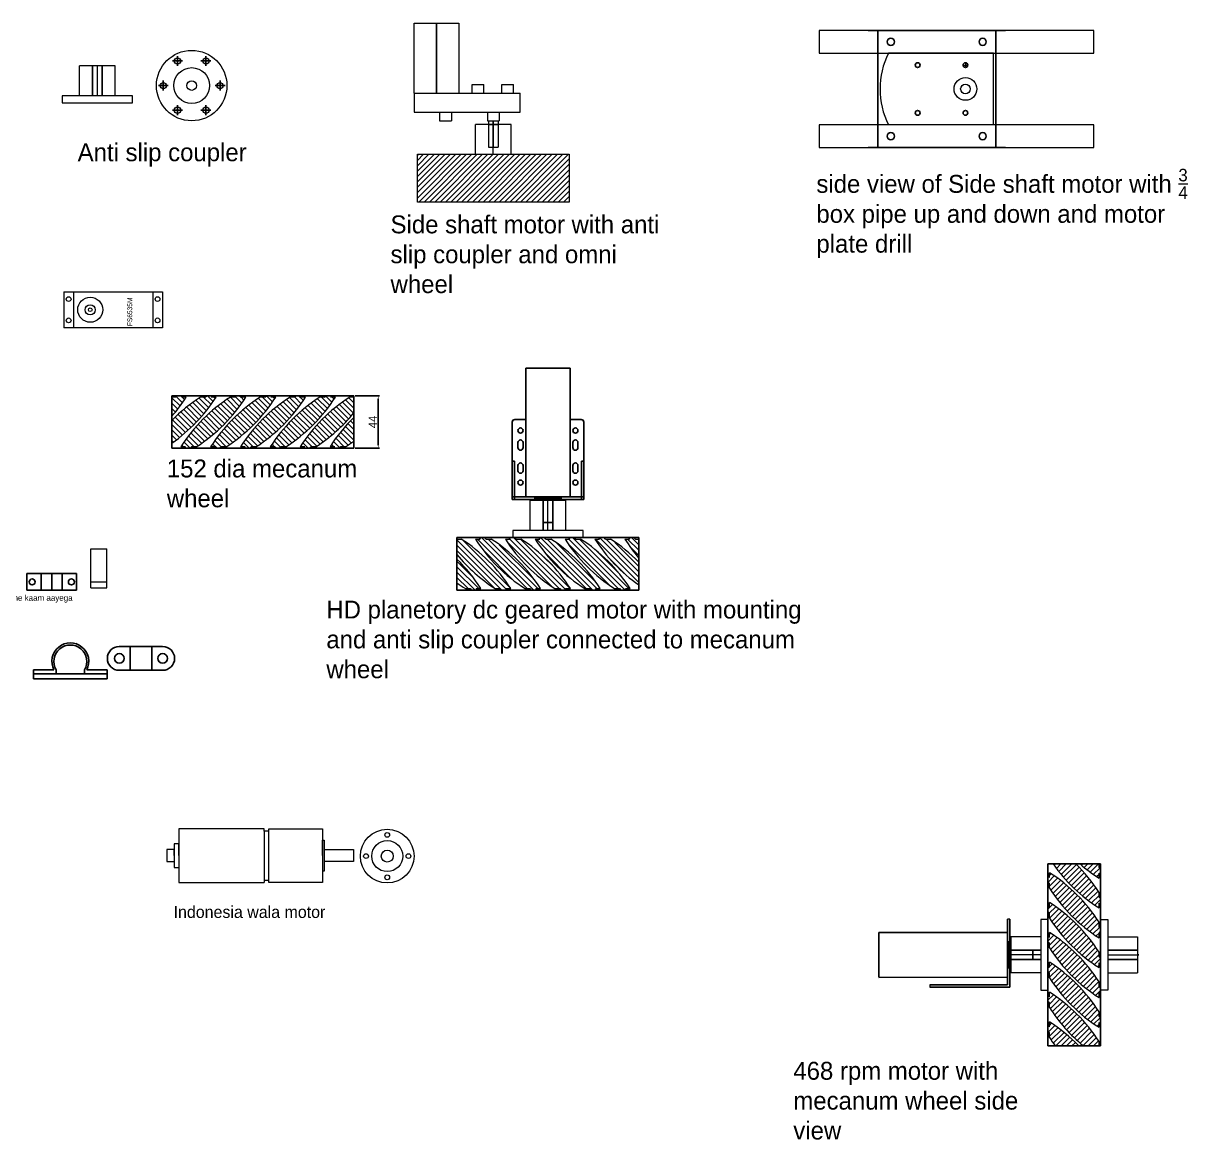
# Model space of a CAD drawing. Header units: millimetres. Extents: x -15418 to 43885, y -27590 to 23052.
# Drawn here: x 15744 to 16720, y 18162 to 19097 of the extents above; entities that cross this region are included whole.
import ezdxf

# ---------------------------------------------------------------- set-up
doc = ezdxf.new("R2010")
doc.units = ezdxf.units.MM
doc.header["$LTSCALE"] = 0.5
doc.linetypes.add('DASHEDX2', pattern=[38.1, 25.4, -12.7])
doc.layers.get('0').update_dxf_attribs({"lineweight": 5})
doc.layers.get('Defpoints').update_dxf_attribs({"color": 4})
for name, color, linetype in [('Layer1', 1, 'Continuous'), ('Layer2', 2, 'Continuous'), ('Layer3', 9, 'Continuous')]:
    doc.layers.add(name, color=color, linetype=linetype)
for name, color, linetype, lineweight in [('Layer5', 51, 'Continuous', 5), ('Layer6', 7, 'DASHEDX2', 5), ('Layer9', 3, 'Continuous', 5)]:
    doc.layers.add(name, color=color, linetype=linetype, lineweight=lineweight)
doc.dimstyles.new('ISO-25', dxfattribs={"dimtxt": 7, "dimasz": 3, "dimexe": 1, "dimexo": 1, "dimgap": 1, "dimtad": 1, "dimtoh": 1, "dimdec": 3, "dimdsep": 46, "dimtxsty": 'Standard', "dimcen": 2.5, "dimadec": 0, "dimazin": 0, "dimtfac": 1, "dimtdec": 3, "dimtmove": 0, "dimatfit": 3, "dimfxl": 1, "dimarcsym": 1})
pattern_1 = [(315, (377.305, 42487.4546), (2.24506403, 2.24506403), [])]
pattern_2 = [(315, (768.4453, 42368.673), (2.24506403, 2.24506403), [])]
pattern_3 = [(225, (40348.8135, 33884.587), (2.24506403, -2.24506403), [])]

# ---------------------------------------------------------------- blocks, each defined once
blk = doc.blocks.new('*D67')
at = {"layer": 'Defpoints', "color": 0, "transparency": 16777216}
for p in [(16021.18, 18785.23), (16021.18, 18741.23), (16041.55, 18741.23)]:
    blk.add_point(p, dxfattribs=at)
at = {"layer": 'Layer1', "color": 0, "lineweight": -2, "transparency": 16777216}
for p, q in [((16022.18, 18785.23), (16042.55, 18785.23)), ((16041.55, 18782.23), (16041.55, 18744.23)), ((16022.18, 18741.23), (16042.55, 18741.23))]:
    blk.add_line(p, q, dxfattribs=at)
at = {"layer": 'Layer1', "color": 0, "transparency": 16777216}
for points in [[(16041.05, 18782.23), (16042.05, 18782.23), (16041.55, 18785.23)], [(16041.05, 18744.23), (16042.05, 18744.23), (16041.55, 18741.23)]]:
    blk.add_solid(points, dxfattribs=at)
at = {"layer": 'Layer1', "color": 0, "transparency": 16777216, "insert": (16037.05, 18763.23), "char_height": 7, "attachment_point": 5, "rotation": 90}
blk.add_mtext('44', dxfattribs=at)

msp = doc.modelspace()

# ---------------------------------------------------------------- hatches: boundary and pattern name
at = {"layer": 'Defpoints'}
h = msp.add_hatch(dxfattribs=at)
h.set_pattern_fill('ANSI31', color=256)
h.set_pattern_definition([(45, (16177.9252, 18955.568), (-2.24506, 2.24506), [])])
h.paths.add_polyline_path([(16074.4021, 18987.4276), (16074.4021, 18947.4276), (16201.4021, 18947.4276), (16201.4021, 18987.4276)])
at = {"layer": 'Layer5'}
h = msp.add_hatch(dxfattribs=at)
h.set_pattern_fill('ANSI31', color=256, angle=-90)
h.set_pattern_definition(pattern_1)
h.paths.add_polyline_path([(15868.7827, 18768.0606, 0.03656583), (15880.672, 18783.9934), (15876.672, 18783.9934), (15877.912, 18785.2334), (15872.912, 18785.2334), (15871.672, 18783.9934), (15868.7827, 18783.9934)], flags=17)
edge = h.paths.add_edge_path()
edge.add_line((16002.912, 18785.2334), (15997.912, 18785.2334))
edge.add_line((15997.912, 18785.2334), (15996.672, 18783.9934))
edge.add_line((15996.672, 18783.9934), (15992.672, 18783.9934))
edge.add_arc((16066.1404, 18669.0049), 136.455, 122.5753358, 147.4246642)
edge.add_line((15951.152, 18742.4734), (15955.152, 18742.4734))
edge.add_line((15955.152, 18742.4734), (15953.912, 18741.2334))
edge.add_line((15953.912, 18741.2334), (15958.912, 18741.2334))
edge.add_line((15958.912, 18741.2334), (15960.152, 18742.4734))
edge.add_line((15960.152, 18742.4734), (15964.152, 18742.4734))
edge.add_arc((15890.9406, 18857.2048), 136.1, 302.5424058, 327.4575942)
edge.add_line((16005.672, 18783.9934), (16001.672, 18783.9934))
edge.add_line((16001.672, 18783.9934), (16002.912, 18785.2334))
edge = h.paths.add_edge_path()
edge.add_line((15927.912, 18785.2334), (15922.912, 18785.2334))
edge.add_line((15922.912, 18785.2334), (15921.672, 18783.9934))
edge.add_line((15921.672, 18783.9934), (15917.672, 18783.9934))
edge.add_arc((15991.1404, 18669.0049), 136.455, 122.5753358, 147.4246642)
edge.add_line((15876.152, 18742.4734), (15880.152, 18742.4734))
edge.add_line((15880.152, 18742.4734), (15878.912, 18741.2334))
edge.add_line((15878.912, 18741.2334), (15883.912, 18741.2334))
edge.add_line((15883.912, 18741.2334), (15885.152, 18742.4734))
edge.add_line((15885.152, 18742.4734), (15889.152, 18742.4734))
edge.add_arc((15815.9406, 18857.2048), 136.1, 302.5424058, 327.4575942)
edge.add_line((15930.672, 18783.9934), (15926.672, 18783.9934))
edge.add_line((15926.672, 18783.9934), (15927.912, 18785.2334))
edge = h.paths.add_edge_path()
edge.add_line((15902.912, 18785.2334), (15897.912, 18785.2334))
edge.add_line((15897.912, 18785.2334), (15896.672, 18783.9934))
edge.add_line((15896.672, 18783.9934), (15892.672, 18783.9934))
edge.add_arc((15966.1404, 18669.0049), 136.455, 122.5753358, 135.518645)
edge.add_line((15868.7827, 18764.6158), (15868.7827, 18745.5634))
edge.add_arc((15790.9406, 18857.2048), 136.1, 304.8862079, 327.4575942)
edge.add_line((15905.672, 18783.9934), (15901.672, 18783.9934))
edge.add_line((15901.672, 18783.9934), (15902.912, 18785.2334))
h = msp.add_hatch(dxfattribs=at)
h.set_pattern_fill('ANSI31', color=256, angle=-90)
h.set_pattern_definition(pattern_1)
edge = h.paths.add_edge_path()
edge.add_line((15977.912, 18785.2334), (15972.912, 18785.2334))
edge.add_line((15972.912, 18785.2334), (15971.672, 18783.9934))
edge.add_line((15971.672, 18783.9934), (15967.672, 18783.9934))
edge.add_arc((16041.1404, 18669.0049), 136.455, 122.5753358, 147.4246642)
edge.add_line((15926.152, 18742.4734), (15930.152, 18742.4734))
edge.add_line((15930.152, 18742.4734), (15928.912, 18741.2334))
edge.add_line((15928.912, 18741.2334), (15933.912, 18741.2334))
edge.add_line((15933.912, 18741.2334), (15935.152, 18742.4734))
edge.add_line((15935.152, 18742.4734), (15939.152, 18742.4734))
edge.add_arc((15865.9406, 18857.2048), 136.1, 302.5424058, 327.4575942)
edge.add_line((15980.672, 18783.9934), (15976.672, 18783.9934))
edge.add_line((15976.672, 18783.9934), (15977.912, 18785.2334))
edge = h.paths.add_edge_path()
edge.add_line((15952.912, 18785.2334), (15947.912, 18785.2334))
edge.add_line((15947.912, 18785.2334), (15946.672, 18783.9934))
edge.add_line((15946.672, 18783.9934), (15942.672, 18783.9934))
edge.add_arc((16016.1404, 18669.0049), 136.455, 122.5753358, 147.4246642)
edge.add_line((15901.152, 18742.4734), (15905.152, 18742.4734))
edge.add_line((15905.152, 18742.4734), (15903.912, 18741.2334))
edge.add_line((15903.912, 18741.2334), (15908.912, 18741.2334))
edge.add_line((15908.912, 18741.2334), (15910.152, 18742.4734))
edge.add_line((15910.152, 18742.4734), (15914.152, 18742.4734))
edge.add_arc((15840.9406, 18857.2048), 136.1, 302.5424058, 327.4575942)
edge.add_line((15955.672, 18783.9934), (15951.672, 18783.9934))
edge.add_line((15951.672, 18783.9934), (15952.912, 18785.2334))
h = msp.add_hatch(dxfattribs=at)
h.set_pattern_fill('ANSI31', color=256, angle=-90)
h.set_pattern_definition(pattern_1)
edge = h.paths.add_edge_path()
edge.add_line((15978.912, 18741.2334), (15983.912, 18741.2334))
edge.add_line((15983.912, 18741.2334), (15985.152, 18742.4734))
edge.add_line((15985.152, 18742.4734), (15989.152, 18742.4734))
edge.add_arc((15915.9406, 18857.2048), 136.1, 302.5424058, 320.6485407)
edge.add_line((16021.1827, 18770.9071), (16021.1827, 18783.9934))
edge.add_line((16021.1827, 18783.9934), (16017.672, 18783.9934))
edge.add_arc((16091.1404, 18669.0049), 136.455, 122.5753358, 147.4246642)
edge.add_line((15976.152, 18742.4734), (15980.152, 18742.4734))
edge.add_line((15980.152, 18742.4734), (15978.912, 18741.2334))
edge = h.paths.add_edge_path()
edge.add_line((16003.912, 18741.2334), (16008.912, 18741.2334))
edge.add_line((16008.912, 18741.2334), (16010.152, 18742.4734))
edge.add_line((16010.152, 18742.4734), (16014.152, 18742.4734))
edge.add_arc((15940.9406, 18857.2048), 136.1, 302.5424058, 306.1273887)
edge.add_line((16021.1827, 18747.2757), (16021.1827, 18766.9998))
edge.add_arc((16116.1404, 18669.0049), 136.455, 134.0982036, 147.4246642)
edge.add_line((16001.152, 18742.4734), (16005.152, 18742.4734))
edge.add_line((16005.152, 18742.4734), (16003.912, 18741.2334))
h = msp.add_hatch(dxfattribs=at)
h.set_pattern_fill('ANSI31', color=256, angle=-90)
h.set_pattern_definition(pattern_2)
edge = h.paths.add_edge_path()
edge.add_line((16149.7938, 18622.4517), (16144.7938, 18622.4517))
edge.add_line((16144.7938, 18622.4517), (16143.5538, 18623.6917))
edge.add_line((16143.5538, 18623.6917), (16139.5538, 18623.6917))
edge.add_arc((16212.7651, 18738.4231), 136.1, 219.3514593, 237.4575942, ccw=False)
edge.add_line((16107.523, 18652.1254), (16107.523, 18665.2117))
edge.add_line((16107.523, 18665.2117), (16111.0338, 18665.2117))
edge.add_arc((16037.5653, 18550.2232), 136.455, 392.5753358, 417.4246642, ccw=False)
edge.add_line((16152.5538, 18623.6917), (16148.5538, 18623.6917))
edge.add_line((16148.5538, 18623.6917), (16149.7938, 18622.4517))
edge = h.paths.add_edge_path()
edge.add_line((16124.7938, 18622.4517), (16119.7938, 18622.4517))
edge.add_line((16119.7938, 18622.4517), (16118.5538, 18623.6917))
edge.add_line((16118.5538, 18623.6917), (16114.5538, 18623.6917))
edge.add_arc((16187.7651, 18738.4231), 136.1, 233.8726113, 237.4575942, ccw=False)
edge.add_line((16107.523, 18628.494), (16107.523, 18648.2181))
edge.add_arc((16012.5653, 18550.2232), 136.455, 392.5753358, 405.9017964, ccw=False)
edge.add_line((16127.5538, 18623.6917), (16123.5538, 18623.6917))
edge.add_line((16123.5538, 18623.6917), (16124.7938, 18622.4517))
h = msp.add_hatch(dxfattribs=at)
h.set_pattern_fill('ANSI31', color=256, angle=-90)
h.set_pattern_definition(pattern_2)
h.paths.add_polyline_path([(16259.923, 18649.2789, -0.03656583), (16248.0338, 18665.2117), (16252.0338, 18665.2117), (16250.7938, 18666.4517), (16255.7938, 18666.4517), (16257.0338, 18665.2117), (16259.923, 18665.2117)], flags=17)
edge = h.paths.add_edge_path()
edge.add_line((16125.7938, 18666.4517), (16130.7938, 18666.4517))
edge.add_line((16130.7938, 18666.4517), (16132.0338, 18665.2117))
edge.add_line((16132.0338, 18665.2117), (16136.0338, 18665.2117))
edge.add_arc((16062.5653, 18550.2232), 136.455, 392.5753358, 417.4246642, ccw=False)
edge.add_line((16177.5538, 18623.6917), (16173.5538, 18623.6917))
edge.add_line((16173.5538, 18623.6917), (16174.7938, 18622.4517))
edge.add_line((16174.7938, 18622.4517), (16169.7938, 18622.4517))
edge.add_line((16169.7938, 18622.4517), (16168.5538, 18623.6917))
edge.add_line((16168.5538, 18623.6917), (16164.5538, 18623.6917))
edge.add_arc((16237.7651, 18738.4231), 136.1, 212.5424058, 237.4575942, ccw=False)
edge.add_line((16123.0338, 18665.2117), (16127.0338, 18665.2117))
edge.add_line((16127.0338, 18665.2117), (16125.7938, 18666.4517))
edge = h.paths.add_edge_path()
edge.add_line((16200.7938, 18666.4517), (16205.7938, 18666.4517))
edge.add_line((16205.7938, 18666.4517), (16207.0338, 18665.2117))
edge.add_line((16207.0338, 18665.2117), (16211.0338, 18665.2117))
edge.add_arc((16137.5653, 18550.2232), 136.455, 392.5753358, 417.4246642, ccw=False)
edge.add_line((16252.5538, 18623.6917), (16248.5538, 18623.6917))
edge.add_line((16248.5538, 18623.6917), (16249.7938, 18622.4517))
edge.add_line((16249.7938, 18622.4517), (16244.7938, 18622.4517))
edge.add_line((16244.7938, 18622.4517), (16243.5538, 18623.6917))
edge.add_line((16243.5538, 18623.6917), (16239.5538, 18623.6917))
edge.add_arc((16312.7651, 18738.4231), 136.1, 212.5424058, 237.4575942, ccw=False)
edge.add_line((16198.0338, 18665.2117), (16202.0338, 18665.2117))
edge.add_line((16202.0338, 18665.2117), (16200.7938, 18666.4517))
edge = h.paths.add_edge_path()
edge.add_line((16225.7938, 18666.4517), (16230.7938, 18666.4517))
edge.add_line((16230.7938, 18666.4517), (16232.0338, 18665.2117))
edge.add_line((16232.0338, 18665.2117), (16236.0338, 18665.2117))
edge.add_arc((16162.5653, 18550.2232), 136.455, 404.481355, 417.4246642, ccw=False)
edge.add_line((16259.923, 18645.8341), (16259.923, 18626.7817))
edge.add_arc((16337.7651, 18738.4231), 136.1, 212.5424058, 235.1137921, ccw=False)
edge.add_line((16223.0338, 18665.2117), (16227.0338, 18665.2117))
edge.add_line((16227.0338, 18665.2117), (16225.7938, 18666.4517))
h = msp.add_hatch(dxfattribs=at)
h.set_pattern_fill('ANSI31', color=256, angle=-90)
h.set_pattern_definition(pattern_2)
edge = h.paths.add_edge_path()
edge.add_line((16150.7938, 18666.4517), (16155.7938, 18666.4517))
edge.add_line((16155.7938, 18666.4517), (16157.0338, 18665.2117))
edge.add_line((16157.0338, 18665.2117), (16161.0338, 18665.2117))
edge.add_arc((16087.5653, 18550.2232), 136.455, 392.5753358, 417.4246642, ccw=False)
edge.add_line((16202.5538, 18623.6917), (16198.5538, 18623.6917))
edge.add_line((16198.5538, 18623.6917), (16199.7938, 18622.4517))
edge.add_line((16199.7938, 18622.4517), (16194.7938, 18622.4517))
edge.add_line((16194.7938, 18622.4517), (16193.5538, 18623.6917))
edge.add_line((16193.5538, 18623.6917), (16189.5538, 18623.6917))
edge.add_arc((16262.7651, 18738.4231), 136.1, 212.5424058, 237.4575942, ccw=False)
edge.add_line((16148.0338, 18665.2117), (16152.0338, 18665.2117))
edge.add_line((16152.0338, 18665.2117), (16150.7938, 18666.4517))
edge = h.paths.add_edge_path()
edge.add_line((16175.7938, 18666.4517), (16180.7938, 18666.4517))
edge.add_line((16180.7938, 18666.4517), (16182.0338, 18665.2117))
edge.add_line((16182.0338, 18665.2117), (16186.0338, 18665.2117))
edge.add_arc((16112.5653, 18550.2232), 136.455, 392.5753358, 417.4246642, ccw=False)
edge.add_line((16227.5538, 18623.6917), (16223.5538, 18623.6917))
edge.add_line((16223.5538, 18623.6917), (16224.7938, 18622.4517))
edge.add_line((16224.7938, 18622.4517), (16219.7938, 18622.4517))
edge.add_line((16219.7938, 18622.4517), (16218.5538, 18623.6917))
edge.add_line((16218.5538, 18623.6917), (16214.5538, 18623.6917))
edge.add_arc((16287.7651, 18738.4231), 136.1, 212.5424058, 237.4575942, ccw=False)
edge.add_line((16173.0338, 18665.2117), (16177.0338, 18665.2117))
edge.add_line((16177.0338, 18665.2117), (16175.7938, 18666.4517))
h = msp.add_hatch(dxfattribs=at)
h.set_pattern_fill('ANSI31', color=256, angle=-180)
h.set_pattern_definition(pattern_3)
h.paths.add_polyline_path([(16629.4195, 18393.1094, 0.03656583), (16645.3523, 18381.2201), (16645.3523, 18385.2201), (16646.5923, 18383.9801), (16646.5923, 18388.9801), (16645.3523, 18390.2201), (16645.3523, 18393.1094)], flags=17)
edge = h.paths.add_edge_path()
edge.add_line((16646.5923, 18258.9801), (16646.5923, 18263.9801))
edge.add_line((16646.5923, 18263.9801), (16645.3523, 18265.2201))
edge.add_line((16645.3523, 18265.2201), (16645.3523, 18269.2201))
edge.add_arc((16530.3638, 18195.7517), 136.455, 32.5753358, 57.4246642)
edge.add_line((16603.8323, 18310.7401), (16603.8323, 18306.7401))
edge.add_line((16603.8323, 18306.7401), (16602.5923, 18307.9801))
edge.add_line((16602.5923, 18307.9801), (16602.5923, 18302.9801))
edge.add_line((16602.5923, 18302.9801), (16603.8323, 18301.7401))
edge.add_line((16603.8323, 18301.7401), (16603.8323, 18297.7401))
edge.add_arc((16718.5637, 18370.9515), 136.1, 212.5424058, 237.4575942)
edge.add_line((16645.3523, 18256.2201), (16645.3523, 18260.2201))
edge.add_line((16645.3523, 18260.2201), (16646.5923, 18258.9801))
edge = h.paths.add_edge_path()
edge.add_line((16646.5923, 18333.9801), (16646.5923, 18338.9801))
edge.add_line((16646.5923, 18338.9801), (16645.3523, 18340.2201))
edge.add_line((16645.3523, 18340.2201), (16645.3523, 18344.2201))
edge.add_arc((16530.3638, 18270.7517), 136.455, 32.5753358, 57.4246642)
edge.add_line((16603.8323, 18385.7401), (16603.8323, 18381.7401))
edge.add_line((16603.8323, 18381.7401), (16602.5923, 18382.9801))
edge.add_line((16602.5923, 18382.9801), (16602.5923, 18377.9801))
edge.add_line((16602.5923, 18377.9801), (16603.8323, 18376.7401))
edge.add_line((16603.8323, 18376.7401), (16603.8323, 18372.7401))
edge.add_arc((16718.5637, 18445.9515), 136.1, 212.5424058, 237.4575942)
edge.add_line((16645.3523, 18331.2201), (16645.3523, 18335.2201))
edge.add_line((16645.3523, 18335.2201), (16646.5923, 18333.9801))
edge = h.paths.add_edge_path()
edge.add_line((16646.5923, 18358.9801), (16646.5923, 18363.9801))
edge.add_line((16646.5923, 18363.9801), (16645.3523, 18365.2201))
edge.add_line((16645.3523, 18365.2201), (16645.3523, 18369.2201))
edge.add_arc((16530.3638, 18295.7517), 136.455, 32.5753358, 45.518645)
edge.add_line((16625.9747, 18393.1094), (16606.9223, 18393.1094))
edge.add_arc((16718.5637, 18470.9515), 136.1, 214.8862079, 237.4575942)
edge.add_line((16645.3523, 18356.2201), (16645.3523, 18360.2201))
edge.add_line((16645.3523, 18360.2201), (16646.5923, 18358.9801))
h = msp.add_hatch(dxfattribs=at)
h.set_pattern_fill('ANSI31', color=256, angle=-180)
h.set_pattern_definition(pattern_3)
edge = h.paths.add_edge_path()
edge.add_line((16646.5923, 18283.9801), (16646.5923, 18288.9801))
edge.add_line((16646.5923, 18288.9801), (16645.3523, 18290.2201))
edge.add_line((16645.3523, 18290.2201), (16645.3523, 18294.2201))
edge.add_arc((16530.3638, 18220.7517), 136.455, 32.5753358, 57.4246642)
edge.add_line((16603.8323, 18335.7401), (16603.8323, 18331.7401))
edge.add_line((16603.8323, 18331.7401), (16602.5923, 18332.9801))
edge.add_line((16602.5923, 18332.9801), (16602.5923, 18327.9801))
edge.add_line((16602.5923, 18327.9801), (16603.8323, 18326.7401))
edge.add_line((16603.8323, 18326.7401), (16603.8323, 18322.7401))
edge.add_arc((16718.5637, 18395.9515), 136.1, 212.5424058, 237.4575942)
edge.add_line((16645.3523, 18281.2201), (16645.3523, 18285.2201))
edge.add_line((16645.3523, 18285.2201), (16646.5923, 18283.9801))
edge = h.paths.add_edge_path()
edge.add_line((16646.5923, 18308.9801), (16646.5923, 18313.9801))
edge.add_line((16646.5923, 18313.9801), (16645.3523, 18315.2201))
edge.add_line((16645.3523, 18315.2201), (16645.3523, 18319.2201))
edge.add_arc((16530.3638, 18245.7517), 136.455, 32.5753358, 57.4246642)
edge.add_line((16603.8323, 18360.7401), (16603.8323, 18356.7401))
edge.add_line((16603.8323, 18356.7401), (16602.5923, 18357.9801))
edge.add_line((16602.5923, 18357.9801), (16602.5923, 18352.9801))
edge.add_line((16602.5923, 18352.9801), (16603.8323, 18351.7401))
edge.add_line((16603.8323, 18351.7401), (16603.8323, 18347.7401))
edge.add_arc((16718.5637, 18420.9515), 136.1, 212.5424058, 237.4575942)
edge.add_line((16645.3523, 18306.2201), (16645.3523, 18310.2201))
edge.add_line((16645.3523, 18310.2201), (16646.5923, 18308.9801))
h = msp.add_hatch(dxfattribs=at)
h.set_pattern_fill('ANSI31', color=256, angle=-180)
h.set_pattern_definition(pattern_3)
edge = h.paths.add_edge_path()
edge.add_line((16602.5923, 18282.9801), (16602.5923, 18277.9801))
edge.add_line((16602.5923, 18277.9801), (16603.8323, 18276.7401))
edge.add_line((16603.8323, 18276.7401), (16603.8323, 18272.7401))
edge.add_arc((16718.5637, 18345.9515), 136.1, 212.5424058, 230.6485407)
edge.add_line((16632.266, 18240.7094), (16645.3523, 18240.7094))
edge.add_line((16645.3523, 18240.7094), (16645.3523, 18244.2201))
edge.add_arc((16530.3638, 18170.7517), 136.455, 32.5753358, 57.4246642)
edge.add_line((16603.8323, 18285.7401), (16603.8323, 18281.7401))
edge.add_line((16603.8323, 18281.7401), (16602.5923, 18282.9801))
edge = h.paths.add_edge_path()
edge.add_line((16602.5923, 18257.9801), (16602.5923, 18252.9801))
edge.add_line((16602.5923, 18252.9801), (16603.8323, 18251.7401))
edge.add_line((16603.8323, 18251.7401), (16603.8323, 18247.7401))
edge.add_arc((16718.5637, 18320.9515), 136.1, 212.5424058, 216.1273887)
edge.add_line((16608.6346, 18240.7094), (16628.3587, 18240.7094))
edge.add_arc((16530.3638, 18145.7517), 136.455, 44.0982036, 57.4246642)
edge.add_line((16603.8323, 18260.7401), (16603.8323, 18256.7401))
edge.add_line((16603.8323, 18256.7401), (16602.5923, 18257.9801))

# ---------------------------------------------------------------- linework, layer by layer
for p, q in [((16071.5621, 19038.5776), (16071.5621, 19097.1776)), ((16071.5621, 19097.1776), (16109.1621, 19097.1776)), ((16109.1621, 19097.1776), (16109.1621, 19038.5776)), ((16410.9384, 19091.1988), (16410.9384, 19072.1488)), ((16640.9778, 19091.1988), (16410.9384, 19091.1988)), ((16640.9778, 19072.1488), (16640.9778, 19091.1988)), ((16410.9384, 19072.1488), (16640.9778, 19072.1488)), ((16556.9278, 19072.1488), (16468.9278, 19072.1488)), ((16556.9278, 19012.1488), (16556.9278, 19072.1488)), ((16558.9278, 19012.1488), (16558.9278, 19072.1488)), ((15791.3161, 19036.5235), (15791.3161, 19061.5235)), ((15821.3161, 19061.5235), (15791.3161, 19061.5235)), ((15806.3161, 19036.5235), (15806.3161, 19061.5235)), ((15821.3161, 19036.5235), (15821.3161, 19061.5235)), ((15864.0971, 19045.0222), (15858.8971, 19045.0222)), ((15911.6971, 19045.0222), (15906.4971, 19045.0222)), ((16120.2421, 19038.5776), (16120.2421, 19045.8276)), ((16120.2421, 19045.8276), (16130.0421, 19045.8276)), ((16130.0421, 19038.5776), (16130.0421, 19045.8276)), ((16144.9621, 19038.5776), (16144.9621, 19045.8276)), ((16144.9621, 19045.8276), (16154.7621, 19045.8276)), ((16154.7621, 19038.5776), (16154.7621, 19045.8276)), ((15835.8161, 19036.5235), (15776.8161, 19036.5235)), ((15776.8161, 19036.5235), (15776.8161, 19030.5235)), ((15776.8161, 19030.5235), (15835.8161, 19030.5235)), ((15835.8161, 19030.5235), (15835.8161, 19036.5235)), ((16071.5621, 19038.5776), (16160.5621, 19038.5776)), ((16071.5621, 19038.5776), (16071.5621, 19022.6776)), ((16160.5621, 19022.6776), (16160.5621, 19038.5776)), ((16071.5621, 19022.6776), (16160.5621, 19022.6776)), ((16071.5621, 19022.6776), (16160.5621, 19022.6776)), ((16092.9921, 19022.6776), (16092.9921, 19015.4276)), ((16102.7921, 19022.6776), (16102.7921, 19015.4276)), ((16133.0021, 19022.6776), (16133.0021, 19015.4276)), ((16142.8021, 19022.6776), (16142.8021, 19015.4276)), ((16092.9921, 19015.4276), (16102.7921, 19015.4276)), ((16152.9021, 19012.4276), (16122.9021, 19012.4276)), ((16122.9021, 18987.4276), (16122.9021, 19012.4276)), ((16133.0021, 19015.4276), (16142.8021, 19015.4276)), ((16133.9021, 19015.4276), (16133.9021, 18993.4276)), ((16133.9021, 19012.4276), (16141.9021, 19012.4276)), ((16137.9021, 18987.4276), (16137.9021, 19012.4276)), ((16141.9021, 19015.4276), (16141.9021, 18993.4276)), ((16152.9021, 18987.4276), (16152.9021, 19012.4276)), ((16410.9384, 19012.1488), (16410.9384, 18993.0988)), ((16640.9778, 19012.1488), (16410.9384, 19012.1488)), ((16556.9278, 19012.1488), (16468.9278, 19012.1488)), ((16640.9778, 18993.0988), (16640.9778, 19012.1488)), ((16133.9021, 18993.4276), (16141.9021, 18993.4276)), ((16410.9384, 18993.0988), (16640.9778, 18993.0988)), ((16074.4021, 18987.4276), (16201.4021, 18987.4276)), ((16074.4021, 18947.4276), (16074.4021, 18987.4276)), ((16201.4021, 18987.4276), (16201.4021, 18947.4276)), ((16201.4021, 18947.4276), (16074.4021, 18947.4276)), ((16198.723, 18697.4517), (16168.723, 18697.4517)), ((16168.723, 18672.4517), (16168.723, 18697.4517)), ((16183.723, 18672.4517), (16183.723, 18697.4517)), ((16198.723, 18672.4517), (16198.723, 18697.4517)), ((16213.223, 18672.4517), (16154.223, 18672.4517)), ((16154.223, 18672.4517), (16154.223, 18666.4517)), ((16213.223, 18666.4517), (16213.223, 18672.4517)), ((16154.223, 18666.4517), (16213.223, 18666.4517)), ((16570.5923, 18346.9094), (16568.5923, 18346.9094)), ((16602.5923, 18346.4094), (16596.5923, 18346.4094)), ((16596.5923, 18346.4094), (16596.5923, 18287.4094)), ((16602.5923, 18287.4094), (16602.5923, 18346.4094)), ((16646.5923, 18287.4094), (16646.5923, 18346.4094)), ((16646.5923, 18346.4094), (16652.5923, 18346.4094)), ((16652.5923, 18346.4094), (16652.5923, 18287.4094)), ((16571.5923, 18331.9094), (16571.5923, 18301.9094)), ((16596.5923, 18331.9094), (16571.5923, 18331.9094)), ((16652.5923, 18331.9094), (16677.5923, 18331.9094)), ((16677.5923, 18331.9094), (16677.5923, 18301.9094)), ((16571.5923, 18316.9094), (16568.5923, 18316.9094)), ((16570.5923, 18316.9094), (16568.5923, 18316.9094)), ((16596.5923, 18316.9094), (16571.5923, 18316.9094)), ((16652.5923, 18316.9094), (16677.5923, 18316.9094)), ((16596.5923, 18301.9094), (16571.5923, 18301.9094)), ((16652.5923, 18301.9094), (16677.5923, 18301.9094)), ((16503.7277, 18291.7479), (16503.7325, 18289.7479)), ((16596.5923, 18287.4094), (16602.5923, 18287.4094)), ((16652.5923, 18287.4094), (16646.5923, 18287.4094))]:
    msp.add_line(p, q)
at = {"transparency": 33554661}
for p, q in [((15778.1088, 18872.3378), (15860.8088, 18872.3378)), ((15778.1088, 18872.3378), (15778.1088, 18842.1378)), ((15786.3088, 18872.3378), (15786.3088, 18842.1378)), ((15852.6088, 18872.3378), (15852.6088, 18842.1378)), ((15860.8088, 18872.3378), (15860.8088, 18842.1378)), ((15860.8088, 18842.1378), (15778.1088, 18842.1378)), ((15800.7905, 18624.2358), (15800.7905, 18657.0558)), ((15800.7905, 18657.0558), (15814.1705, 18657.0558)), ((15814.1705, 18624.2358), (15814.1705, 18657.0558)), ((15800.7905, 18629.3358), (15814.1705, 18629.3358)), ((15800.7905, 18624.2358), (15814.1705, 18624.2358))]:
    msp.add_line(p, q, dxfattribs=at)
for centre, radius in [((15885.2971, 19045.0222), 29.5), ((15885.2971, 19045.0222), 15), ((15873.3971, 19065.6336), 2.6), ((15897.1971, 19065.6336), 2.6), ((15897.1971, 19065.6336), 2.6), ((16533.4278, 19042.1488), 9.5), ((15861.4971, 19045.0222), 2.6), ((15885.2971, 19045.0222), 4), ((15909.0971, 19045.0222), 2.6), ((16533.4278, 19042.1488), 4), ((15873.3971, 19024.4108), 2.6), ((15897.1971, 19024.4108), 2.6)]:
    msp.add_circle(centre, radius)
for centre, radius in [((15782.2088, 18866.1378), 2), ((15800.3088, 18857.2378), 10.5), ((15856.7088, 18866.1378), 2), ((15800.3088, 18857.2378), 4.25), ((15800.3088, 18857.2378), 1.5), ((15782.2088, 18848.3378), 2), ((15856.7088, 18848.3378), 2)]:
    msp.add_circle(centre, radius, dxfattribs=at)
msp.add_arc((16529.7135, 19042.1488), 67.7857, 153.7319554, 206.2680446)
at = {"layer": 'Defpoints'}
for p, q in [((16451.9278, 19091.1988), (16566.9278, 19091.0182)), ((16459.9278, 19091.1988), (16459.9278, 18993.0988)), ((16558.9278, 18993.0988), (16558.9278, 19091.1988)), ((16566.9278, 18993.0988), (16451.9278, 18993.0988)), ((16153.723, 18763.1617), (16153.723, 18698.4517)), ((16165.073, 18765.3117), (16155.873, 18765.3117)), ((16211.573, 18765.3117), (16202.373, 18765.3117)), ((16213.723, 18698.4517), (16213.723, 18763.1617)), ((16158.573, 18741.7517), (16158.573, 18746.0517)), ((16162.873, 18741.7517), (16162.873, 18746.0517)), ((16204.573, 18741.7517), (16204.573, 18746.0517)), ((16208.873, 18741.7517), (16208.873, 18746.0517)), ((16155.723, 18730.4517), (16153.723, 18730.4517)), ((16155.723, 18698.4517), (16155.723, 18730.4517)), ((16211.723, 18698.4517), (16211.723, 18730.4517)), ((16211.723, 18730.4517), (16213.723, 18730.4517)), ((16158.573, 18722.4517), (16158.573, 18726.7517)), ((16162.873, 18722.4517), (16162.873, 18726.7517)), ((16204.573, 18722.4517), (16204.573, 18726.7517)), ((16208.873, 18722.4517), (16208.873, 18726.7517)), ((16213.723, 18700.4517), (16153.723, 18700.4517)), ((16172.723, 18700.4517), (16172.723, 18698.4517)), ((16194.723, 18700.4517), (16194.723, 18698.4517)), ((16213.723, 18698.4517), (16153.723, 18698.4517)), ((16153.723, 18698.4517), (16155.723, 18698.4517)), ((16213.723, 18698.4517), (16211.723, 18698.4517)), ((16568.5923, 18335.5594), (16460.7923, 18335.5594)), ((16460.7923, 18298.2594), (16460.7923, 18335.5594)), ((16568.5923, 18298.2594), (16568.5923, 18335.5594)), ((16568.5923, 18327.9094), (16569.8923, 18327.9094)), ((16568.5923, 18320.9094), (16569.8923, 18320.9094)), ((16569.8923, 18305.9094), (16569.8923, 18327.9094)), ((16589.8923, 18320.9094), (16569.8923, 18320.9094)), ((16589.8923, 18312.9094), (16589.8923, 18320.9094)), ((16568.5923, 18316.9094), (16569.8923, 18316.9094)), ((16568.5923, 18312.9094), (16569.8923, 18312.9094)), ((16569.8923, 18312.9094), (16589.8923, 18312.9094)), ((16568.5923, 18305.9094), (16569.8923, 18305.9094)), ((16568.5923, 18298.2594), (16460.7923, 18297.9766))]:
    msp.add_line(p, q, dxfattribs=at)
for centre, radius in [((16470.9778, 19081.6738), 3), ((16547.8778, 19081.6738), 3), ((16493.4278, 19062.1488), 2), ((16533.4278, 19062.1488), 2), ((16493.4278, 19022.1488), 2), ((16533.4278, 19022.1488), 2), ((16470.9778, 19002.6238), 3), ((16547.8778, 19002.6238), 3), ((16160.723, 18756.0517), 2.15), ((16206.723, 18756.0517), 2.15), ((16160.723, 18712.4517), 2.15), ((16206.723, 18712.4517), 2.15)]:
    msp.add_circle(centre, radius, dxfattribs=at)
for centre, start, end in [((16155.873, 18763.1617), 90, 180), ((16211.573, 18763.1617), 0, 90), ((16160.723, 18746.0517), 0, 180), ((16206.723, 18746.0517), 0, 180), ((16160.723, 18741.7517), 180, 0), ((16206.723, 18741.7517), 180, 0), ((16160.723, 18726.7517), 0, 180), ((16206.723, 18726.7517), 0, 180), ((16160.723, 18722.4517), 180, 0), ((16206.723, 18722.4517), 180, 0)]:
    msp.add_arc(centre, 2.15, start, end, dxfattribs=at)
at = {"layer": 'Layer1'}
for p, q in [((16090.3621, 19097.1776), (16090.3621, 19038.5776)), ((15873.3971, 19069.748), (15873.3971, 19061.5192)), ((15897.1971, 19069.748), (15897.1971, 19061.5192)), ((15897.1971, 19069.748), (15897.1971, 19061.5192)), ((15877.5115, 19065.6336), (15869.2827, 19065.6336)), ((15873.3971, 19065.6336), (15873.3971, 19065.6336)), ((15901.3115, 19065.6336), (15893.0827, 19065.6336)), ((15901.3115, 19065.6336), (15893.0827, 19065.6336)), ((15897.1971, 19065.6336), (15897.1971, 19065.6336)), ((15897.1971, 19065.6336), (15897.1971, 19065.6336)), ((15865.6115, 19045.0222), (15857.3827, 19045.0222)), ((15865.6115, 19045.0222), (15857.3827, 19045.0222)), ((15861.4971, 19049.1366), (15861.4971, 19040.9078)), ((15861.4971, 19049.1366), (15861.4971, 19040.9078)), ((15861.4971, 19045.0222), (15861.4971, 19045.0222)), ((15861.4971, 19045.0222), (15861.4971, 19045.0222)), ((15913.2115, 19045.0222), (15904.9827, 19045.0222)), ((15909.0971, 19049.1366), (15909.0971, 19040.9078)), ((15909.0971, 19045.0222), (15909.0971, 19045.0222)), ((15877.5115, 19024.4108), (15869.2827, 19024.4108)), ((15873.3971, 19028.5252), (15873.3971, 19020.2964)), ((15873.3971, 19024.4108), (15873.3971, 19024.4108)), ((15901.3115, 19024.4108), (15893.0827, 19024.4108)), ((15897.1971, 19028.5252), (15897.1971, 19020.2964)), ((15897.1971, 19024.4108), (15897.1971, 19024.4108)), ((16137.9021, 19015.4276), (16137.9021, 18993.4276)), ((16165.073, 18808.2517), (16202.373, 18808.2517)), ((16165.073, 18700.4517), (16165.073, 18808.2517)), ((16202.373, 18700.4517), (16202.373, 18808.2517)), ((16165.073, 18700.4517), (16202.373, 18700.4517)), ((16172.723, 18700.4517), (16172.723, 18699.1517)), ((16172.723, 18699.1517), (16194.723, 18699.1517)), ((16179.723, 18700.4517), (16179.723, 18699.1517)), ((16179.723, 18699.1517), (16179.723, 18679.1517)), ((16183.723, 18700.4517), (16183.723, 18699.1517)), ((16187.723, 18700.4517), (16187.723, 18699.1517)), ((16187.723, 18679.1517), (16187.723, 18699.1517)), ((16194.723, 18700.4517), (16194.723, 18699.1517)), ((16179.723, 18679.1517), (16187.723, 18679.1517))]:
    msp.add_line(p, q, dxfattribs=at)
at = {"layer": 'Layer1', "transparency": 33554661}
for p, q in [((15768.0762, 18636.2068), (15768.0762, 18622.3668)), ((15788.8474, 18578.2288), (15788.8474, 18578.2288)), ((15842.809, 18575.2322), (15824.659, 18575.2322)), ((15842.809, 18575.2322), (15833.659, 18575.2322)), ((15833.659, 18575.2322), (15833.659, 18555.2322)), ((15842.809, 18575.2322), (15860.959, 18575.2322)), ((15851.959, 18575.2322), (15851.959, 18555.2322)), ((15769.9479, 18555.6288), (15752.7479, 18555.6288)), ((15752.7479, 18555.6288), (15769.9479, 18555.6288)), ((15752.7479, 18555.6288), (15752.7479, 18547.9688)), ((15771.7479, 18555.6288), (15771.7479, 18552.2888)), ((15795.5279, 18555.6288), (15795.5279, 18552.2888)), ((15797.3279, 18555.6288), (15814.5279, 18555.6288)), ((15814.5279, 18555.6288), (15797.3279, 18555.6288)), ((15814.5279, 18547.9688), (15814.5279, 18555.6288)), ((15851.959, 18555.2322), (15824.659, 18555.2322)), ((15833.659, 18555.2322), (15833.659, 18555.2322)), ((15833.659, 18555.2322), (15860.959, 18555.2322)), ((15752.7479, 18547.9688), (15752.7479, 18552.2888)), ((15752.7479, 18552.2888), (15814.5279, 18552.2888)), ((15752.7479, 18547.9688), (15814.5279, 18547.9688))]:
    msp.add_line(p, q, dxfattribs=at)
for centre in [(15824.659, 18565.2322), (15860.959, 18565.2322)]:
    msp.add_circle(centre, 4, dxfattribs=at)
for centre, radius, start, end in [((15783.6379, 18562.7825), 15.4464, 332.4109561, 207.5890439), ((15783.6379, 18562.6305), 13.7984, 329.50756, 210.49244), ((15824.659, 18565.2322), 10, 90, 270), ((15860.959, 18565.2322), 10, 270, 90), ((15860.959, 18565.2322), 10, 270, 90)]:
    msp.add_arc(centre, radius, start, end, dxfattribs=at)
at = {"layer": 'Layer2'}
for p, q in [((15802.3161, 19036.5235), (15802.3161, 19061.5235)), ((15810.3161, 19036.5235), (15810.3161, 19061.5235)), ((16179.723, 18672.4517), (16179.723, 18697.4517)), ((16187.723, 18672.4517), (16187.723, 18697.4517)), ((16568.5923, 18291.9045), (16568.5923, 18346.9094)), ((16570.5923, 18289.9094), (16570.5923, 18346.9094)), ((16596.5923, 18320.9094), (16571.5923, 18320.9094)), ((16652.5923, 18320.9094), (16677.5923, 18320.9094)), ((16596.5923, 18312.9094), (16571.5923, 18312.9094)), ((16652.5923, 18312.9094), (16677.5923, 18312.9094)), ((16568.5923, 18291.9045), (16503.7277, 18291.7479)), ((16570.5923, 18289.9094), (16503.7325, 18289.7479))]:
    msp.add_line(p, q, dxfattribs=at)
at = {"layer": 'Layer2', "transparency": 33554661}
for p, q in [((15747.3262, 18636.2068), (15788.8262, 18636.2068)), ((15747.3262, 18636.2068), (15747.3262, 18622.3668)), ((15747.3262, 18636.2068), (15756.1562, 18636.2068)), ((15747.3262, 18636.2068), (15756.1562, 18636.2068)), ((15759.2462, 18636.2068), (15759.2462, 18622.3668)), ((15776.9062, 18636.2068), (15776.9062, 18622.3668)), ((15788.8262, 18622.3668), (15788.8262, 18636.2068)), ((15747.3262, 18622.3668), (15788.8262, 18622.3668))]:
    msp.add_line(p, q, dxfattribs=at)
for centre in [(15751.6262, 18629.2868), (15784.5262, 18629.2868)]:
    msp.add_circle(centre, 2.5, dxfattribs=at)
at = {"layer": 'Layer3'}
for p, q in [((15868.7827, 18741.2334), (15868.7827, 18785.2334)), ((16021.1827, 18785.2334), (15868.7827, 18785.2334)), ((16021.1827, 18741.2334), (16021.1827, 18785.2334)), ((16021.1827, 18741.2334), (15868.7827, 18741.2334)), ((16183.723, 18698.4517), (16183.723, 18697.4517)), ((16107.523, 18622.4517), (16107.523, 18666.4517)), ((16107.523, 18666.4517), (16259.923, 18666.4517)), ((16259.923, 18622.4517), (16259.923, 18666.4517)), ((16107.523, 18622.4517), (16259.923, 18622.4517)), ((16602.5923, 18393.1094), (16646.5923, 18393.1094)), ((16602.5923, 18240.7094), (16602.5923, 18393.1094)), ((16646.5923, 18240.7094), (16646.5923, 18393.1094)), ((16678.5923, 18316.9094), (16677.5923, 18316.9094)), ((16602.5923, 18240.7094), (16646.5923, 18240.7094))]:
    msp.add_line(p, q, dxfattribs=at)
at = {"layer": 'Layer5'}
for p, q in [((15871.672, 18783.9934), (15868.7827, 18783.9934)), ((15871.672, 18783.9934), (15872.912, 18785.2334)), ((15877.912, 18785.2334), (15872.912, 18785.2334)), ((15877.912, 18785.2334), (15876.672, 18783.9934)), ((15880.672, 18783.9934), (15876.672, 18783.9934)), ((15896.672, 18783.9934), (15892.672, 18783.9934)), ((15896.672, 18783.9934), (15897.912, 18785.2334)), ((15902.9575, 18785.2789), (15901.672, 18783.9934)), ((15905.672, 18783.9934), (15901.672, 18783.9934)), ((15921.672, 18783.9934), (15917.672, 18783.9934)), ((15921.672, 18783.9934), (15922.912, 18785.2334)), ((15927.912, 18785.2334), (15926.672, 18783.9934)), ((15930.672, 18783.9934), (15926.672, 18783.9934)), ((15946.672, 18783.9934), (15942.672, 18783.9934)), ((15946.672, 18783.9934), (15947.912, 18785.2334)), ((15952.912, 18785.2334), (15951.672, 18783.9934)), ((15955.672, 18783.9934), (15951.672, 18783.9934)), ((15971.672, 18783.9934), (15967.672, 18783.9934)), ((15971.672, 18783.9934), (15972.912, 18785.2334)), ((15977.912, 18785.2334), (15976.672, 18783.9934)), ((15980.672, 18783.9934), (15976.672, 18783.9934)), ((15996.672, 18783.9934), (15992.672, 18783.9934)), ((15996.672, 18783.9934), (15997.912, 18785.2334)), ((16002.912, 18785.2334), (16001.672, 18783.9934)), ((16005.672, 18783.9934), (16001.672, 18783.9934)), ((16021.1827, 18783.9934), (16017.672, 18783.9934)), ((15880.152, 18742.4734), (15876.152, 18742.4734)), ((15878.912, 18741.2334), (15880.152, 18742.4734)), ((15885.152, 18742.4734), (15883.912, 18741.2334)), ((15889.152, 18742.4734), (15885.152, 18742.4734)), ((15905.152, 18742.4734), (15901.152, 18742.4734)), ((15903.912, 18741.2334), (15905.152, 18742.4734)), ((15910.152, 18742.4734), (15908.912, 18741.2334)), ((15914.152, 18742.4734), (15910.152, 18742.4734)), ((15930.152, 18742.4734), (15926.152, 18742.4734)), ((15928.912, 18741.2334), (15930.152, 18742.4734)), ((15935.152, 18742.4734), (15933.912, 18741.2334)), ((15939.152, 18742.4734), (15935.152, 18742.4734)), ((15955.152, 18742.4734), (15951.152, 18742.4734)), ((15953.912, 18741.2334), (15955.152, 18742.4734)), ((15960.152, 18742.4734), (15958.912, 18741.2334)), ((15964.152, 18742.4734), (15960.152, 18742.4734)), ((15980.152, 18742.4734), (15976.152, 18742.4734)), ((15985.152, 18742.4734), (15983.912, 18741.2334)), ((15989.152, 18742.4734), (15985.152, 18742.4734)), ((16005.152, 18742.4734), (16001.152, 18742.4734)), ((16003.912, 18741.2334), (16005.152, 18742.4734)), ((16010.152, 18742.4734), (16008.912, 18741.2334)), ((16014.152, 18742.4734), (16010.152, 18742.4734)), ((16107.523, 18665.2117), (16111.0338, 18665.2117)), ((16123.0338, 18665.2117), (16127.0338, 18665.2117)), ((16125.7938, 18666.4517), (16127.0338, 18665.2117)), ((16132.0338, 18665.2117), (16130.7938, 18666.4517)), ((16132.0338, 18665.2117), (16136.0338, 18665.2117)), ((16148.0338, 18665.2117), (16152.0338, 18665.2117)), ((16150.7938, 18666.4517), (16152.0338, 18665.2117)), ((16157.0338, 18665.2117), (16155.7938, 18666.4517)), ((16157.0338, 18665.2117), (16161.0338, 18665.2117)), ((16173.0338, 18665.2117), (16177.0338, 18665.2117)), ((16175.7938, 18666.4517), (16177.0338, 18665.2117)), ((16182.0338, 18665.2117), (16180.7938, 18666.4517)), ((16182.0338, 18665.2117), (16186.0338, 18665.2117)), ((16198.0338, 18665.2117), (16202.0338, 18665.2117)), ((16200.7938, 18666.4517), (16202.0338, 18665.2117)), ((16207.0338, 18665.2117), (16205.7938, 18666.4517)), ((16207.0338, 18665.2117), (16211.0338, 18665.2117)), ((16223.0338, 18665.2117), (16227.0338, 18665.2117)), ((16225.7482, 18666.4972), (16227.0338, 18665.2117)), ((16232.0338, 18665.2117), (16230.7938, 18666.4517)), ((16232.0338, 18665.2117), (16236.0338, 18665.2117)), ((16248.0338, 18665.2117), (16252.0338, 18665.2117)), ((16250.7938, 18666.4517), (16252.0338, 18665.2117)), ((16250.7938, 18666.4517), (16255.7938, 18666.4517)), ((16257.0338, 18665.2117), (16255.7938, 18666.4517)), ((16257.0338, 18665.2117), (16259.923, 18665.2117)), ((16114.5538, 18623.6917), (16118.5538, 18623.6917)), ((16118.5538, 18623.6917), (16119.7938, 18622.4517)), ((16124.7938, 18622.4517), (16123.5538, 18623.6917)), ((16123.5538, 18623.6917), (16127.5538, 18623.6917)), ((16139.5538, 18623.6917), (16143.5538, 18623.6917)), ((16143.5538, 18623.6917), (16144.7938, 18622.4517)), ((16148.5538, 18623.6917), (16152.5538, 18623.6917)), ((16164.5538, 18623.6917), (16168.5538, 18623.6917)), ((16168.5538, 18623.6917), (16169.7938, 18622.4517)), ((16174.7938, 18622.4517), (16173.5538, 18623.6917)), ((16173.5538, 18623.6917), (16177.5538, 18623.6917)), ((16189.5538, 18623.6917), (16193.5538, 18623.6917)), ((16193.5538, 18623.6917), (16194.7938, 18622.4517)), ((16199.7938, 18622.4517), (16198.5538, 18623.6917)), ((16198.5538, 18623.6917), (16202.5538, 18623.6917)), ((16214.5538, 18623.6917), (16218.5538, 18623.6917)), ((16218.5538, 18623.6917), (16219.7938, 18622.4517)), ((16224.7938, 18622.4517), (16223.5538, 18623.6917)), ((16223.5538, 18623.6917), (16227.5538, 18623.6917)), ((16239.5538, 18623.6917), (16243.5538, 18623.6917)), ((16243.5538, 18623.6917), (16244.7938, 18622.4517)), ((16249.7938, 18622.4517), (16248.5538, 18623.6917)), ((16248.5538, 18623.6917), (16252.5538, 18623.6917)), ((15946.0822, 18422.5732), (15874.5822, 18422.5732)), ((15874.5822, 18422.5732), (15874.5822, 18377.5732)), ((15946.0822, 18420.5732), (15946.0822, 18422.5732)), ((15949.7822, 18420.5732), (15946.0822, 18420.5732)), ((15946.0822, 18420.5732), (15946.0822, 18377.5732)), ((15949.7822, 18377.5732), (15949.7822, 18422.5732)), ((15949.7822, 18422.5732), (15994.7822, 18422.5732)), ((15949.7822, 18400.0732), (15949.7822, 18420.5732)), ((15994.7822, 18422.5732), (15994.7822, 18377.5732)), ((15874.5822, 18410.0232), (15870.5822, 18410.0232)), ((15870.5822, 18410.0232), (15870.5822, 18390.1232)), ((15874.5822, 18400.0732), (15874.5822, 18410.0232)), ((15874.5822, 18400.0732), (15874.5822, 18409.0232)), ((15994.7822, 18400.0732), (15994.7822, 18413.0732)), ((15994.7822, 18413.0732), (15996.2822, 18413.0732)), ((15996.2822, 18413.0732), (15996.2822, 18387.0732)), ((15870.5822, 18405.0732), (15864.5822, 18405.0732)), ((15864.5822, 18405.0732), (15864.5822, 18395.0732)), ((15870.5822, 18400.0732), (15870.5822, 18405.0732)), ((15994.7822, 18400.0732), (15994.7822, 18405.0732)), ((15996.2822, 18405.0732), (16020.7822, 18405.0732)), ((16020.7822, 18405.0732), (16020.7822, 18395.0732)), ((15864.5822, 18395.0732), (15870.5822, 18395.0732)), ((15870.5822, 18390.1232), (15874.5822, 18390.1232)), ((15996.2822, 18387.0732), (15994.7822, 18387.0732)), ((16020.7822, 18395.0732), (15996.2822, 18395.0732)), ((16645.3523, 18390.2201), (16645.3523, 18393.1094)), ((16645.3523, 18390.2201), (16646.5923, 18388.9801)), ((16646.5923, 18383.9801), (16646.5923, 18388.9801)), ((15874.5822, 18377.5732), (15946.0822, 18377.5732)), ((15946.0822, 18379.5732), (15949.7822, 18379.5732)), ((15994.7822, 18377.5732), (15949.7822, 18377.5732)), ((16602.5923, 18382.9801), (16603.8323, 18381.7401)), ((16603.8323, 18376.7401), (16602.5923, 18377.9801)), ((16603.8323, 18381.7401), (16603.8323, 18385.7401)), ((16646.5923, 18383.9801), (16645.3523, 18385.2201)), ((16645.3523, 18381.2201), (16645.3523, 18385.2201)), ((16603.8323, 18372.7401), (16603.8323, 18376.7401)), ((16645.3523, 18365.2201), (16645.3523, 18369.2201)), ((16602.5923, 18357.9801), (16603.8323, 18356.7401)), ((16603.8323, 18356.7401), (16603.8323, 18360.7401)), ((16645.3523, 18365.2201), (16646.5923, 18363.9801)), ((16646.6378, 18358.9346), (16645.3523, 18360.2201)), ((16645.3523, 18356.2201), (16645.3523, 18360.2201)), ((16603.8323, 18351.7401), (16602.5923, 18352.9801)), ((16603.8323, 18347.7401), (16603.8323, 18351.7401)), ((16645.3523, 18340.2201), (16645.3523, 18344.2201)), ((16645.3523, 18340.2201), (16646.5923, 18338.9801)), ((16602.5923, 18332.9801), (16603.8323, 18331.7401)), ((16603.8323, 18331.7401), (16603.8323, 18335.7401)), ((16646.5923, 18333.9801), (16645.3523, 18335.2201)), ((16645.3523, 18331.2201), (16645.3523, 18335.2201)), ((16603.8323, 18326.7401), (16602.5923, 18327.9801)), ((16603.8323, 18322.7401), (16603.8323, 18326.7401)), ((16645.3523, 18315.2201), (16645.3523, 18319.2201)), ((16603.8323, 18306.7401), (16603.8323, 18310.7401)), ((16645.3523, 18315.2201), (16646.5923, 18313.9801)), ((16646.5923, 18308.9801), (16645.3523, 18310.2201)), ((16645.3523, 18306.2201), (16645.3523, 18310.2201)), ((16602.5923, 18307.9801), (16603.8323, 18306.7401)), ((16603.8323, 18301.7401), (16602.5923, 18302.9801)), ((16603.8323, 18297.7401), (16603.8323, 18301.7401)), ((16645.3523, 18290.2201), (16645.3523, 18294.2201)), ((16645.3523, 18290.2201), (16646.5923, 18288.9801)), ((16603.8323, 18281.7401), (16603.8323, 18285.7401)), ((16646.5923, 18283.9801), (16645.3523, 18285.2201)), ((16645.3523, 18281.2201), (16645.3523, 18285.2201)), ((16603.8323, 18276.7401), (16602.5923, 18277.9801)), ((16603.8323, 18272.7401), (16603.8323, 18276.7401)), ((16603.8323, 18256.7401), (16603.8323, 18260.7401)), ((16645.3523, 18265.2201), (16645.3523, 18269.2201)), ((16645.3523, 18265.2201), (16646.5923, 18263.9801)), ((16646.5923, 18258.9801), (16645.3523, 18260.2201)), ((16645.3523, 18256.2201), (16645.3523, 18260.2201)), ((16602.5923, 18257.9801), (16603.8323, 18256.7401)), ((16603.8323, 18251.7401), (16602.5923, 18252.9801)), ((16603.8323, 18247.7401), (16603.8323, 18251.7401)), ((16645.3523, 18240.7094), (16645.3523, 18244.2201))]:
    msp.add_line(p, q, dxfattribs=at)
for centre, radius in [((16049.0948, 18399.6107), 22.5), ((16049.0948, 18417.3607), 2), ((16049.0948, 18399.6107), 13), ((16031.3448, 18399.6107), 2), ((16049.0948, 18399.6107), 5), ((16066.8448, 18399.6107), 2), ((16049.0948, 18381.8607), 2)]:
    msp.add_circle(centre, radius, dxfattribs=at)
for centre, radius, start, end in [((15790.9406, 18857.2048), 136.1, 304.8862079, 327.4575942), ((15966.1404, 18669.0049), 136.455, 122.5753358, 135.518645), ((15765.9406, 18857.2048), 136.1, 319.0810554, 327.4575942), ((15991.1404, 18669.0049), 136.455, 122.5753358, 147.4246642), ((15815.9406, 18857.2048), 136.1, 302.5424058, 327.4575942), ((16016.1404, 18669.0049), 136.455, 122.5753358, 147.4246642), ((15840.9406, 18857.2048), 136.1, 302.5424058, 327.4575942), ((16041.1404, 18669.0049), 136.455, 122.5753358, 147.4246642), ((15865.9406, 18857.2048), 136.1, 302.5424058, 327.4575942), ((16066.1404, 18669.0049), 136.455, 122.5753358, 147.4246642), ((15890.9406, 18857.2048), 136.1, 302.5424058, 327.4575942), ((16091.1404, 18669.0049), 136.455, 122.5753358, 147.4246642), ((15915.9406, 18857.2048), 136.1, 302.5424058, 320.6485407), ((16116.1404, 18669.0049), 136.455, 134.0982036, 147.4246642), ((15940.9406, 18857.2048), 136.1, 302.5424058, 306.1273887), ((16037.5653, 18550.2232), 136.455, 32.5753358, 57.4246642), ((16237.7651, 18738.4231), 136.1, 212.5424058, 237.4575942), ((16062.5653, 18550.2232), 136.455, 32.5753358, 57.4246642), ((16262.7651, 18738.4231), 136.1, 212.5424058, 237.4575942), ((16087.5653, 18550.2232), 136.455, 32.5753358, 57.4246642), ((16287.7651, 18738.4231), 136.1, 212.5424058, 237.4575942), ((16112.5653, 18550.2232), 136.455, 32.5753358, 57.4246642), ((16312.7651, 18738.4231), 136.1, 212.5424058, 237.4575942), ((16137.5653, 18550.2232), 136.455, 32.5753358, 57.4246642), ((16337.7651, 18738.4231), 136.1, 212.5424058, 235.1137921), ((16162.5653, 18550.2232), 136.455, 44.481355, 57.4246642), ((16362.7651, 18738.4231), 136.1, 212.5424058, 220.9189446), ((16212.7651, 18738.4231), 136.1, 219.3514593, 237.4575942), ((16012.5653, 18550.2232), 136.455, 32.5753358, 45.9017964), ((16187.7651, 18738.4231), 136.1, 233.8726113, 237.4575942), ((16718.5637, 18470.9515), 136.1, 214.8862079, 237.4575942), ((16530.3638, 18295.7517), 136.455, 32.5753358, 45.518645), ((16718.5637, 18495.9515), 136.1, 229.0810554, 237.4575942), ((16530.3638, 18270.7517), 136.455, 32.5753358, 57.4246642), ((16718.5637, 18445.9515), 136.1, 212.5424058, 237.4575942), ((16530.3638, 18245.7517), 136.455, 32.5753358, 57.4246642), ((16718.5637, 18420.9515), 136.1, 212.5424058, 237.4575942), ((16530.3638, 18220.7517), 136.455, 32.5753358, 57.4246642), ((16718.5637, 18395.9515), 136.1, 212.5424058, 237.4575942), ((16530.3638, 18195.7517), 136.455, 32.5753358, 57.4246642), ((16718.5637, 18370.9515), 136.1, 212.5424058, 237.4575942), ((16530.3638, 18170.7517), 136.455, 32.5753358, 57.4246642), ((16718.5637, 18345.9515), 136.1, 212.5424058, 230.6485407), ((16530.3638, 18145.7517), 136.455, 44.0982036, 57.4246642), ((16718.5637, 18320.9515), 136.1, 212.5424058, 216.1273887)]:
    msp.add_arc(centre, radius, start, end, dxfattribs=at)
at = {"layer": 'Layer9', "transparency": 33554661}
for p, q in [((16531.4278, 19062.1488), (16535.4278, 19062.1488)), ((16533.4278, 19064.1488), (16533.4278, 19060.1488))]:
    msp.add_line(p, q, dxfattribs=at)

# ---------------------------------------------------------------- texts
at = {"transparency": 33554661}
msp.add_text('FS6535M', height=4, rotation=90, dxfattribs=at).set_placement((15835.463, 18843.5297))
at = {"char_height": 15, "attachment_point": 1}
for s, width, insert in [('Anti slip coupler', 212.982351, (15789.768, 18996.653)), ('\\A1;side view of Side shaft motor with {\\H0.7x;\\S3/4;} box pipe up and down and motor plate drill', 317.713626, (16408.5939, 18975.279)), ('Side shaft motor with anti slip coupler and omni wheel', 241.784241, (16051.8754, 18936.2362))]:
    msp.add_mtext_dynamic_manual_height_columns(s, width=width, gutter_width=75, heights=[0], dxfattribs=dict(at, insert=insert))
at = {"layer": 'Defpoints', "insert": (15864.4659, 18731.8033), "char_height": 15, "attachment_point": 1}
msp.add_mtext_dynamic_manual_height_columns('{\\C7;152 dia mecanum wheel}', width=201.536805, gutter_width=75, heights=[0], dxfattribs=at)
at = {"layer": 'Layer1', "transparency": 33554661}
msp.add_text('shaft balance karne kaam aayega', height=5, dxfattribs=at).set_placement((15685.1792, 18613.4383))
at = {"layer": 'Layer1', "color": 7, "insert": (15998.104, 18613.6463), "char_height": 15, "attachment_point": 1}
msp.add_mtext_dynamic_manual_height_columns('HD planetory dc geared motor with mounting and anti slip coupler connected to mecanum wheel', width=429.266127, gutter_width=25, heights=[0], dxfattribs=at)
at = {"layer": 'Layer5'}
msp.add_text('Indonesia wala motor', height=10, dxfattribs=at).set_placement((15870.1382, 18347.8375))
at = {"layer": 'Layer6', "insert": (16389.2754, 18227.3072), "char_height": 15, "width": 217.859604, "attachment_point": 1}
msp.add_mtext('468 rpm motor with mecanum wheel side view', dxfattribs=at)

# ---------------------------------------------------------------- dimensions: what is measured, and where the dimension line sits
at = {"layer": 'Layer1', "transparency": 33554661}
dim = msp.add_aligned_dim(p1=(16021.1827, 18785.2334), p2=(16021.1827, 18741.2334), distance=20.3639, dimstyle='ISO-25', dxfattribs=at)
dim.commit()
dim.dimension.update_dxf_attribs({"geometry": '*D67', "text_midpoint": (16037.0466, 18763.2334)})

doc.saveas('drawing.dxf')
